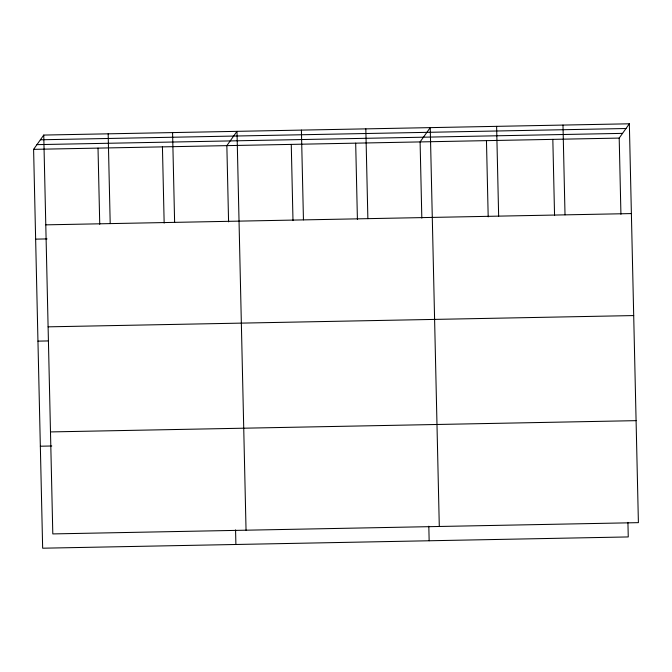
<?xml version="1.0" encoding="UTF-8"?>
<svg xmlns="http://www.w3.org/2000/svg" width="672" height="672" viewBox="0 0 672 672"><rect width="100%" height="100%" fill="white"/><g stroke="black" fill="none" stroke-linecap="round" stroke-linejoin="round"><path stroke-width="1.01" d="M627.925 522.362L628.253 536.936L42.655 548.201L33.6 149.352L43.747 135.064L629.345 123.799L638.4 522.648L52.802 533.912L43.747 135.064M620.928 214.292L619.198 138.088L629.345 123.799M40.396 139.784L626.002 128.512M36.952 144.64L622.549 133.367M33.6 149.352L619.198 138.088M45.788 224.843L631.386 213.578M35.641 239.14L47.065 238.913M48.098 326.836L633.704 315.571M37.951 341.132L48.342 340.931M50.484 431.92L636.082 420.655M40.337 446.216L51.769 445.99M562.985 125.076L565.018 214.855M552.829 139.364L554.56 215.569M496.616 126.353L498.649 216.132M486.461 140.641L488.191 216.846M439.295 526.478L430.248 127.63L420.101 141.918L421.823 218.123M428.82 526.193L429.148 540.767M365.828 128.864L367.87 218.644M355.681 143.161L357.412 219.366M301.409 130.108L303.45 219.887M291.262 144.396L292.992 220.609M246.044 530.2L236.998 131.342L226.85 145.639L228.581 221.844M235.57 529.914L235.897 544.488M172.578 132.586L174.619 222.365M162.431 146.874L164.161 223.087M108.167 133.829L110.2 223.608M98.02 148.117L99.742 224.322"/></g></svg>
